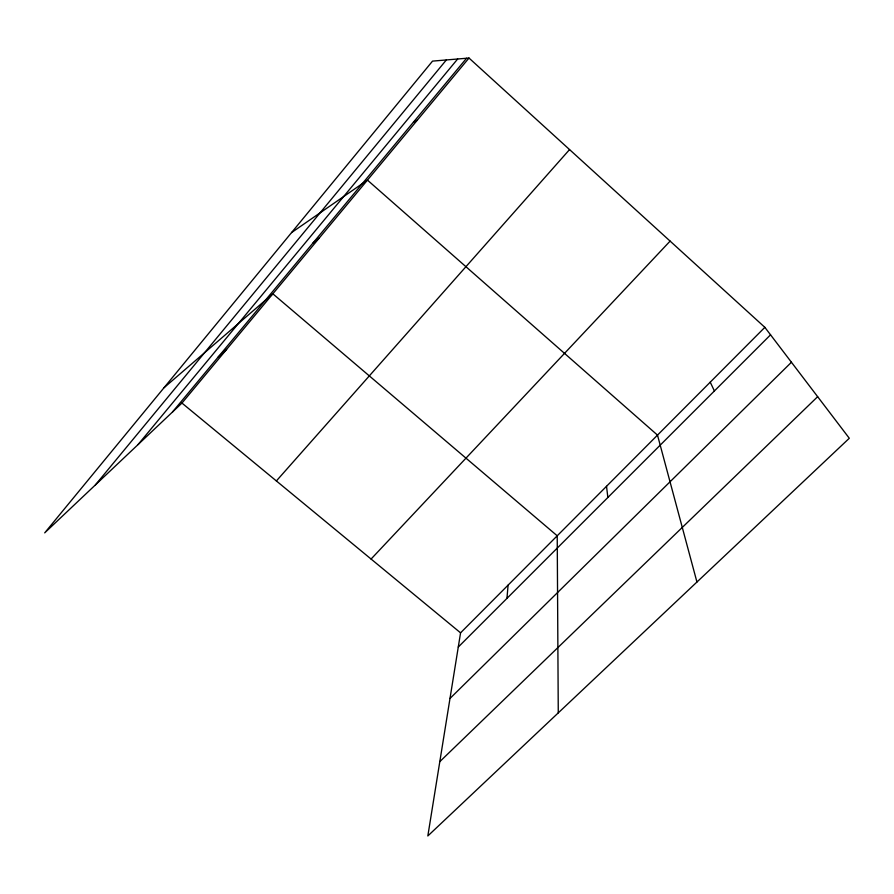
<?xml version="1.0" encoding="UTF-8"?>
<svg xmlns="http://www.w3.org/2000/svg" width="894" height="894" viewBox="0 0 894 894"><rect width="100%" height="100%" fill="white"/><g stroke="black" fill="none" stroke-linecap="round" stroke-linejoin="round"><path stroke-width="1.34" d="M506.943 598.388L508.094 585.123M764.851 327.338L460.566 632.84L427.835 835.957L849.3 438.261L764.851 327.338L468.992 58.043L432.528 61.116L44.7 532.869L181.951 403.071L468.992 58.043M95.379 484.939L446.352 59.954M138.034 444.597L457.65 59.004M172.475 412.022L466.567 58.255M276.38 480.938L569.556 149.577M371.077 559.041L670.109 241.101M458.276 647.044L770.55 334.825M449.995 698.46L791.436 362.26M439.814 761.632L817.652 396.69M218.125 357.108L226.607 349.386M164.027 387.728L272.849 293.802L557.219 535.797L558.269 712.876M313.012 242.967L319.326 237.949M291.578 232.574L367.445 180.107L657.503 435.121L696.94 582.028M413.486 122.109L417.297 120.187M181.951 403.071L460.566 632.84M710.249 382.163L714.395 390.969M606.523 486.302L607.864 497.489"/></g></svg>
